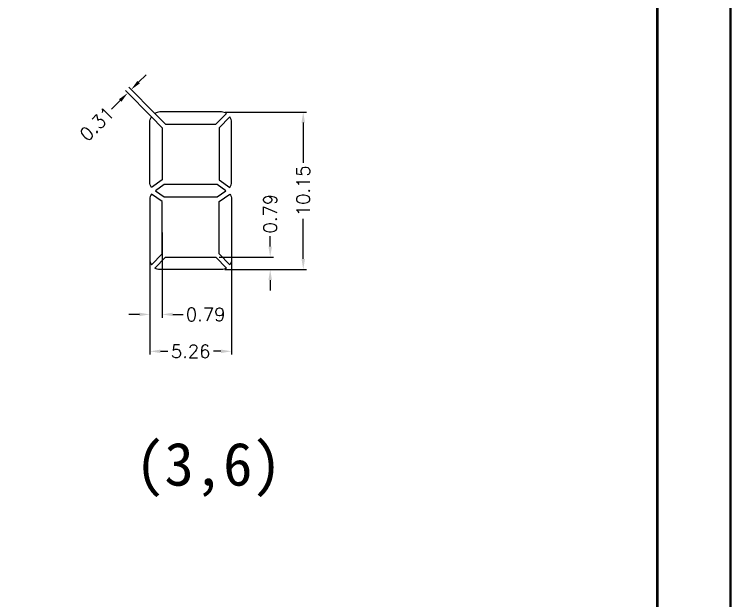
# Model space of a CAD drawing. Header units: millimetres. Extents: x 963 to 1606, y 260 to 429.
# Drawn here: x 1357.45 to 1403.71, y 298 to 335.78 of the extents above; entities that cross this region are included whole.
import ezdxf

# ---------------------------------------------------------------- set-up
doc = ezdxf.new("R2010")
doc.units = ezdxf.units.MM
for name, color, linetype in [('1', 4, 'Continuous'), ('DIM', 4, 'Continuous'), ('dwg', 7, 'Continuous'), ('title', 7, 'Continuous')]:
    doc.layers.add(name, color=color, linetype=linetype)
doc.styles.add('ROMANS', font='romans.shx')
doc.dimstyles.new('LCDDIM', dxfattribs={"dimtxt": 0.85, "dimasz": 0.68, "dimexe": 0.2125, "dimexo": 0.2125, "dimgap": 0.17, "dimtad": 0, "dimzin": 0, "dimdsep": 46, "dimtxsty": 'ROMANS', "dimcen": 2.5, "dimadec": 0, "dimazin": 0, "dimtfac": 1, "dimtofl": 0, "dimtmove": 0, "dimatfit": 0, "dimfxl": 0, "dimarcsym": 0})

# ---------------------------------------------------------------- blocks, each defined once
blk = doc.blocks.new('SIGN-C')
at = {"layer": '1', "color": 4, "const_width": 0.2379852166216485}
blk.add_lwpolyline([(-2.273736754432321e-13, -5.684341886080801e-14), (-2.273736754432321e-13, 209.9999999999999), (296.9999999999998, 209.9999999999998), (296.9999999999998, -5.684341886080801e-14)], close=True, dxfattribs=at)
at = {"layer": 'title', "const_width": 0.2379852166216485}
blk.add_lwpolyline([(7.136781326740447, 7.136781326740447), (7.136781326740447, 202.8632186732593), (289.8632186732596, 202.8632186732593), (289.8632186732596, 7.136781326740447)], close=True, dxfattribs=at)
blk = doc.blocks.new('*D36')
at = {"layer": 'DEFPOINTS', "color": 0}
for p in [(1370.837868250498, 329.4830760008835), (1376.080774019955, 329.4830760008835), (1370.801614613376, 319.3363871152217)]:
    blk.add_point(p, dxfattribs=at)
at = {"layer": 'DIM', "color": 0, "lineweight": -2}
for p, q in [((1371.050368250498, 329.4830760008835), (1376.293274019955, 329.4830760008835)), ((1376.080774019955, 328.8030760008835), (1376.080774019955, 326.2190172723383)), ((1376.080774019955, 320.0163871152217), (1376.080774019955, 322.6004458437669)), ((1371.014114613376, 319.3363871152217), (1376.293274019955, 319.3363871152217))]:
    blk.add_line(p, q, dxfattribs=at)
at = {"layer": 'DIM', "color": 0}
for points in [[(1375.967440686622, 328.8030760008835), (1376.194107353288, 328.8030760008835), (1376.080774019955, 329.4830760008835)], [(1375.967440686622, 320.0163871152217), (1376.194107353288, 320.0163871152217), (1376.080774019955, 319.3363871152217)]]:
    blk.add_solid(points, dxfattribs=at)
at = {"layer": 'DIM', "color": 0, "insert": (1376.080774019955, 324.4097315580528), "char_height": 0.85, "attachment_point": 5, "rotation": 90, "style": 'ROMANS'}
blk.add_mtext('10.15', dxfattribs=at)
blk = doc.blocks.new('*D37')
at = {"layer": 'DEFPOINTS', "color": 0}
for p in [(1370.44136581846, 320.1294368498951), (1370.801614613376, 319.3363871152217), (1373.950635552171, 319.3363871152217)]:
    blk.add_point(p, dxfattribs=at)
at = {"layer": 'DIM', "color": 0, "lineweight": -2}
for p, q in [((1373.950635552171, 320.8094368498951), (1373.950635552171, 321.4894368498951)), ((1370.65386581846, 320.1294368498951), (1374.163135552171, 320.1294368498951)), ((1371.014114613376, 319.3363871152217), (1374.163135552171, 319.3363871152217)), ((1373.950635552171, 318.6563871152217), (1373.950635552171, 317.9763871152217))]:
    blk.add_line(p, q, dxfattribs=at)
at = {"layer": 'DIM', "color": 0}
for points in [[(1373.837302218838, 320.8094368498951), (1374.063968885504, 320.8094368498951), (1373.950635552171, 320.1294368498951)], [(1373.837302218838, 318.6563871152217), (1374.063968885504, 318.6563871152217), (1373.950635552171, 319.3363871152217)]]:
    blk.add_solid(points, dxfattribs=at)
at = {"layer": 'DIM', "color": 0, "insert": (1373.950635552171, 322.9344368498953), "char_height": 0.85, "attachment_point": 5, "rotation": 90, "style": 'ROMANS'}
blk.add_mtext('0.79', dxfattribs=at)
blk = doc.blocks.new('*D38')
at = {"layer": 'DEFPOINTS', "color": 0}
for p in [(1366.19076722392, 321.5155374328234), (1371.453111760636, 321.5155358148053), (1371.453111760636, 314.0639274670476)]:
    blk.add_point(p, dxfattribs=at)
at = {"layer": 'DIM', "color": 0, "lineweight": -2}
for p, q in [((1366.19076722392, 321.3030374328234), (1366.19076722392, 313.8514274670476)), ((1371.453111760636, 321.3030358148054), (1371.453111760636, 313.8514274670476)), ((1366.87076722392, 314.0639274670476), (1367.35670139704, 314.0639274670476)), ((1370.773111760636, 314.0639274670476), (1370.287177587516, 314.0639274670476))]:
    blk.add_line(p, q, dxfattribs=at)
at = {"layer": 'DIM', "color": 0}
for points in [[(1366.87076722392, 314.177260800381), (1366.87076722392, 313.9505941337143), (1366.19076722392, 314.0639274670476)], [(1370.773111760636, 314.177260800381), (1370.773111760636, 313.9505941337143), (1371.453111760636, 314.0639274670476)]]:
    blk.add_solid(points, dxfattribs=at)
at = {"layer": 'DIM', "color": 0, "insert": (1368.821939492278, 314.0639274670476), "char_height": 0.85, "attachment_point": 5, "style": 'ROMANS'}
blk.add_mtext('5.26', dxfattribs=at)
blk = doc.blocks.new('*D39')
at = {"layer": 'DEFPOINTS', "color": 0}
for p in [(1366.190767348949, 321.9221749963102), (1366.983809352148, 321.9221716265751), (1366.983809352148, 316.4421440822426)]:
    blk.add_point(p, dxfattribs=at)
at = {"layer": 'DIM', "color": 0, "lineweight": -2}
for p, q in [((1366.190767348949, 321.7096749963102), (1366.190767348949, 316.2296440822427)), ((1366.983809352148, 321.7096716265751), (1366.983809352148, 316.2296440822427)), ((1365.510767348949, 316.4421440822426), (1364.830767348949, 316.4421440822426)), ((1367.663809352148, 316.4421440822426), (1368.343809352148, 316.4421440822426))]:
    blk.add_line(p, q, dxfattribs=at)
at = {"layer": 'DIM', "color": 0}
for points in [[(1365.510767348949, 316.555477415576), (1365.510767348949, 316.3288107489093), (1366.190767348949, 316.4421440822426)], [(1367.663809352148, 316.555477415576), (1367.663809352148, 316.3288107489093), (1366.983809352148, 316.4421440822426)]]:
    blk.add_solid(points, dxfattribs=at)
at = {"layer": 'DIM', "color": 0, "insert": (1369.788809352148, 316.4421440822426), "char_height": 0.85, "attachment_point": 5, "style": 'ROMANS'}
blk.add_mtext('0.79', dxfattribs=at)
blk = doc.blocks.new('*D40')
at = {"layer": 'DEFPOINTS', "color": 0}
for p in [(1364.980793311193, 330.9264996478763), (1366.467842743055, 328.9935466852833), (1366.68619512192, 329.2105578594396)]:
    blk.add_point(p, dxfattribs=at)
at = {"layer": 'DIM', "color": 0, "lineweight": -2}
for p, q in [((1365.463104912901, 331.4058487053045), (1365.94541651461, 331.8851977627326)), ((1366.318046162609, 329.1442690608171), (1364.612644351881, 330.8602108492539)), ((1366.536398541474, 329.3612802349735), (1364.830996730746, 331.0772220234103)), ((1364.280129330619, 330.2301394162916), (1363.722718289599, 329.6761522093353))]:
    blk.add_line(p, q, dxfattribs=at)
at = {"layer": 'DIM', "color": 0}
for points in [[(1365.38321340333, 331.4862339722559), (1365.542996422473, 331.325463438353), (1364.980793311193, 330.9264996478763)], [(1364.200237821048, 330.3105246832431), (1364.360020840191, 330.1497541493402), (1364.762440932328, 330.7094884737199)]]:
    blk.add_solid(points, dxfattribs=at)
at = {"layer": 'DIM', "color": 0, "insert": (1362.769578695746, 328.7288671672749), "char_height": 0.85, "attachment_point": 5, "rotation": 44.8234920548023, "style": 'ROMANS'}
blk.add_mtext('0.31', dxfattribs=at)

msp = doc.modelspace()

# ---------------------------------------------------------------- linework, layer by layer
at = {"layer": 'dwg'}
for points in [[(1366.842277356458, 329.4840854589078, 0.1360630608851125), (1366.506792507698, 329.3910692443591), (1367.202512226678, 328.6910497349812), (1370.44136581846, 328.6910357242353), (1371.137099462128, 329.3910692443591, 0.1360630608839664), (1370.801614613383, 329.4840854589078)], [(1366.983802655013, 328.4744215392205), (1366.983816945136, 325.111347880966), (1366.287814838797, 324.6219149609236, -0.1390935998257341), (1366.190767943682, 324.9640202989725), (1366.190766754216, 328.8325748566634, -0.1390935998262223), (1366.287813649331, 329.1746801947078)], [(1371.453111290931, 328.8325748566634, 0.1390935998262225), (1371.356064395817, 329.1746801947078), (1370.660075390124, 328.4744215392205), (1370.66006347895, 325.111347880966), (1371.356065585285, 324.6219149609236, 0.1390935998257341), (1371.4531124804, 324.9640202989725)], [(1366.287813649331, 319.6457923794172), (1366.983802655013, 320.3460510349072), (1366.983816945136, 323.7091246931572), (1366.287814838797, 324.1985576132032, 0.1390935998268339), (1366.190767943682, 323.856452275157), (1366.190766754216, 319.9878977174634, 0.1390935998268339)], [(1371.4531124804, 323.856452275157), (1371.453111290931, 319.9878977174634, -0.1390935998268339), (1371.356064395817, 319.6457923794172), (1370.660075390127, 320.3460510349072), (1370.66006347895, 323.7091246931572), (1371.356065585285, 324.1985576132032, -0.1390935998268339)], [(1366.842277356458, 319.3363871152218, -0.1360630608840216), (1366.506792507698, 319.4294033297668), (1367.202512226678, 320.1294228391438), (1370.44136581846, 320.1294368498951), (1371.137099462128, 319.4294033297668, -0.1360630608843013), (1370.801614613383, 319.3363871152218)]]:
    msp.add_lwpolyline(points, format="xyb", close=True, dxfattribs=at)
msp.add_lwpolyline([(1367.116979510272, 324.8067537440196), (1366.553108601851, 324.4102362870648), (1367.116979510272, 324.0137188301081), (1370.526898534863, 324.0137188301081), (1371.090770090093, 324.4102362870648), (1370.526898534863, 324.8067537440196)], close=True, dxfattribs=at)

# ---------------------------------------------------------------- block references
at = {"layer": 'title', "xscale": 0.6601140752194183, "yscale": 0.6601140752194183, "zscale": 0.6601140752194183}
msp.add_blockref('SIGN-C', (1207.575861334945, 260.3041311893681), dxfattribs=at)

# ---------------------------------------------------------------- texts
at = {"layer": 'DIM'}
msp.add_text('(3,6)', height=2.78221010748477, dxfattribs=at).set_placement((1365.236220707663, 305.4091046351518))

# ---------------------------------------------------------------- dimensions: what is measured, and where the dimension line sits
for base, p1, p2, angle, picture, middle, dimtype in [((1364.980793311193, 330.9264996478763), (1366.467842743055, 328.9935466852831), (1366.68619512192, 329.2105578594396), 44.82349205477247, '*D40', (1362.769578695746, 328.7288671672749), 161), ((1373.950635552171, 319.3363871152217), (1370.44136581846, 320.1294368498951), (1370.801614613376, 319.3363871152217), 90, '*D37', (1373.950635552171, 322.9344368498953), 160)]:
    dim = msp.add_linear_dim(base=base, p1=p1, p2=p2, angle=angle, dimstyle='LCDDIM', dxfattribs=at)
    dim.commit()
    dim.dimension.update_dxf_attribs({"geometry": picture, "text_midpoint": middle, "dimtype": dimtype})
dim = msp.add_linear_dim(base=(1376.080774019955, 329.4830760008835), p1=(1370.801614613376, 319.3363871152217), p2=(1370.837868250498, 329.4830760008835), angle=90, dimstyle='LCDDIM', dxfattribs=at)
dim.commit()
dim.dimension.update_dxf_attribs({"geometry": '*D36', "text_midpoint": (1376.080774019955, 324.4097315580528)})
for base, p1, p2, picture, middle in [((1366.983809352148, 316.4421440822426), (1366.190767348949, 321.9221749963102), (1366.983809352148, 321.9221716265751), '*D39', (1369.788809352148, 316.4421440822426)), ((1371.453111760636, 314.0639274670476), (1366.19076722392, 321.5155374328234), (1371.453111760636, 321.5155358148053), '*D38', (1368.821939492278, 314.0639274670476))]:
    dim = msp.add_linear_dim(base=base, p1=p1, p2=p2, dimstyle='LCDDIM', dxfattribs=at)
    dim.commit()
    dim.dimension.update_dxf_attribs({"geometry": picture, "text_midpoint": middle})

doc.saveas('drawing.dxf')
